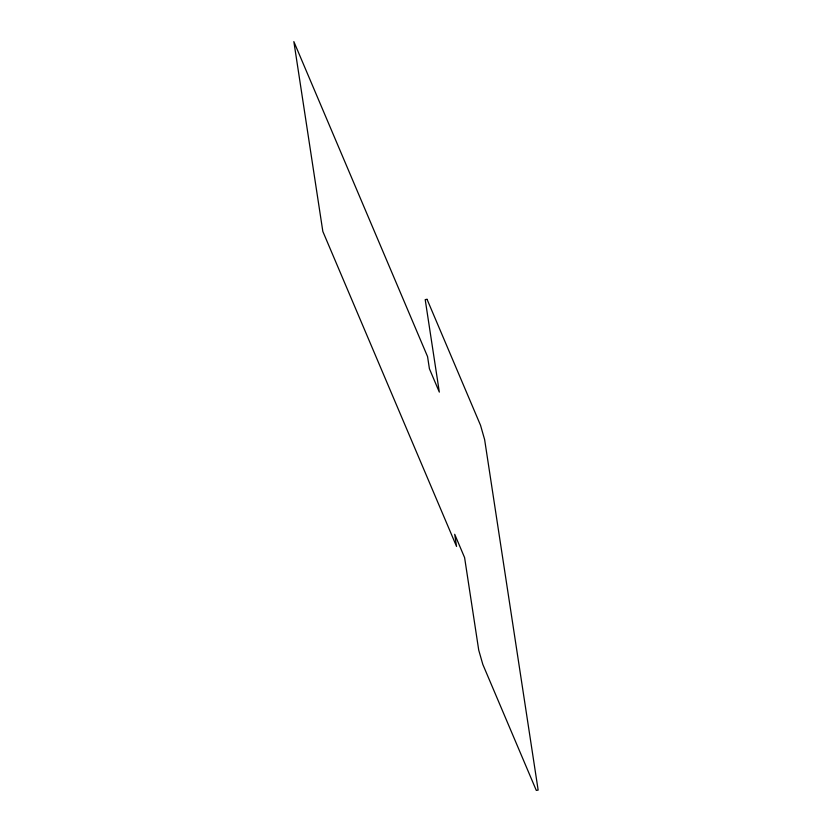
<?xml version="1.0" encoding="UTF-8"?>
<svg xmlns="http://www.w3.org/2000/svg" width="832" height="832" viewBox="0 0 832 832"><rect width="100%" height="100%" fill="white"/><g stroke="black" fill="none" stroke-linecap="round" stroke-linejoin="round"><path stroke-width="1.25" d="M427.055 299.322L425.204 299.624L439.327 392.111L429.416 368.774L427.565 356.606L293.852 41.6L322.837 231.442L456.55 546.447L454.698 534.279L464.599 557.606L478.722 650.094L482.81 664.394L536.297 790.4L538.148 790.098L484.63 439.629L480.542 425.329L427.055 299.322"/></g></svg>
